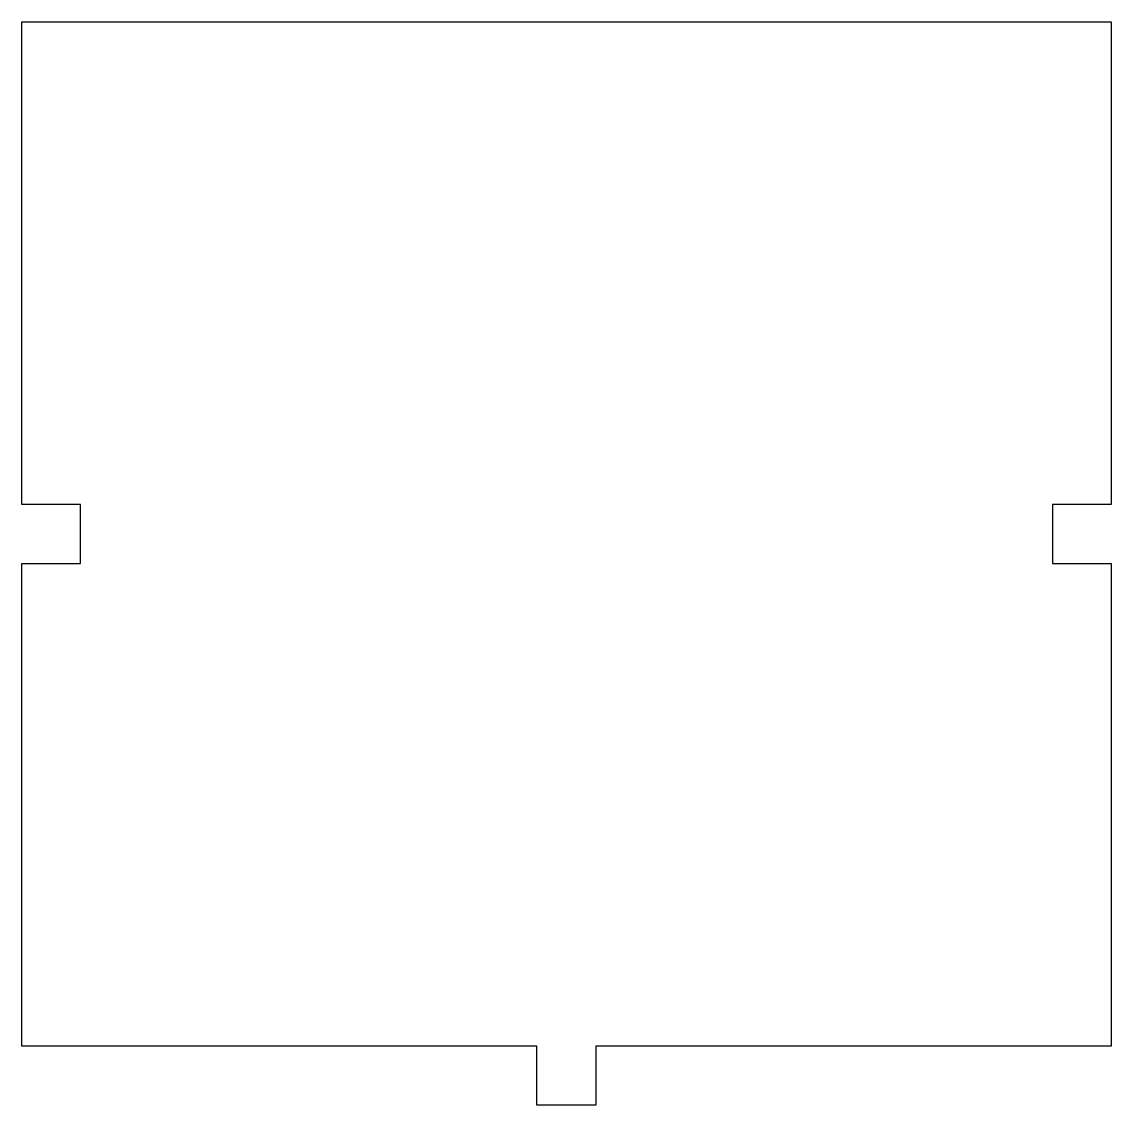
# Model space of a CAD drawing. Extents: x -53 to 53, y -56 to 50.
import ezdxf

# ---------------------------------------------------------------- set-up
doc = ezdxf.new("R2010")
doc.units = 0
doc.layers.add('LAYER_1', color=18, linetype='CONTINUOUS')

msp = doc.modelspace()

# ---------------------------------------------------------------- linework, layer by layer
at = {"layer": 'LAYER_1'}
msp.add_lwpolyline([(-3.17, -50), (-53.18, -50), (-53.18, -3.17), (-53.18, -2.88), (-47.43, -2.88), (-47.43, 2.87), (-53.18, 2.87), (-53.18, 3.17), (-53.18, 50), (53.17, 50), (53.17, 3.17), (53.17, 2.87), (47.43, 2.87), (47.43, -2.88), (53.17, -2.88), (53.17, -3.17), (53.17, -50), (3.17, -50), (2.87, -50), (2.87, -55.75), (-2.88, -55.75), (-2.88, -50)], close=True, dxfattribs=at)

doc.saveas('drawing.dxf')
